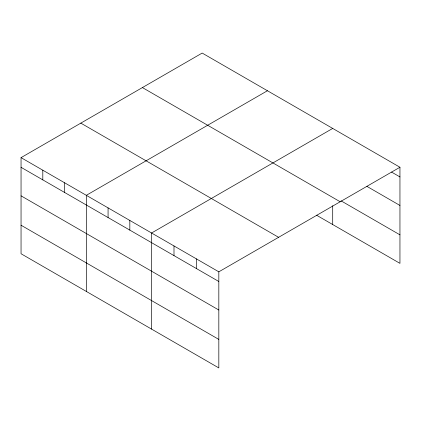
<?xml version="1.0" encoding="UTF-8"?>
<svg xmlns="http://www.w3.org/2000/svg" width="421" height="421" viewBox="0 0 421 421"><rect width="100%" height="100%" fill="white"/><g stroke="black" fill="none" stroke-linecap="round" stroke-linejoin="round"><path stroke-width="0.63" d="M218.825 310.024L218.825 271.824L21.05 157.638L21.05 253.747L218.825 367.933L218.825 310.024L21.05 195.839M316.529 215.199L399.95 263.362L399.95 167.253L202.175 53.067L21.05 157.638M267.44 90.747L86.316 195.318L86.316 291.432M332.706 128.426L151.581 232.997L151.581 329.111M218.825 271.824L399.95 167.253M391.546 172.073L399.95 176.925M366.891 186.361L399.95 205.453M341.11 200.87L399.95 234.839M142.403 87.573L340.179 201.759M80.821 123.127L278.597 237.312M21.05 167.316L218.825 281.496M21.05 225.224L218.825 339.41M332.706 205.743L332.706 224.54M196.412 258.878L196.412 268.556M173.994 245.938L173.994 255.615M129.826 220.441L129.826 230.113M108.071 207.879L108.071 217.557M64.56 182.756L64.56 192.434M42.805 170.2L42.805 179.872"/></g></svg>
